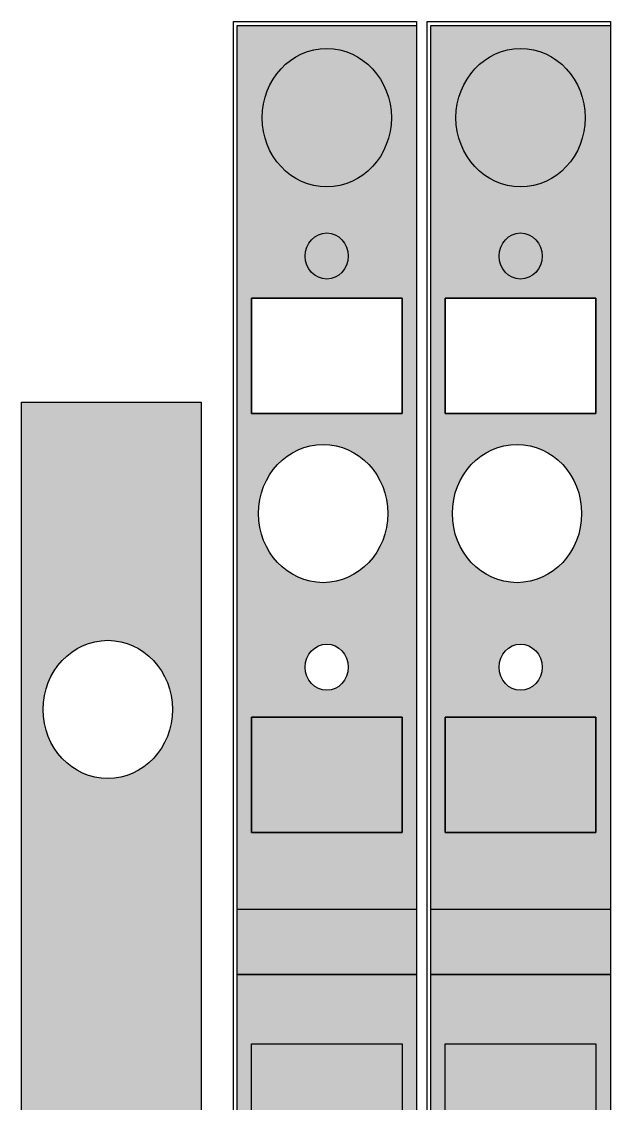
# Model space of a CAD drawing. Header units: millimetres. Extents: x 10 to 410, y 10 to 275.
# Drawn here: x 274.25 to 288.03, y 168.92 to 194.25 of the extents above; entities that cross this region are included whole.
import ezdxf

# ---------------------------------------------------------------- set-up
doc = ezdxf.new("R2010")
doc.units = ezdxf.units.MM
doc.linetypes.add('Caddy_Solid', pattern=[0])

# ---------------------------------------------------------------- blocks, each defined once
blk = doc.blocks.new('Blk259')
at = {"linetype": 'Caddy_Solid', "lineweight": 25}
for p, q in [((274.252, 185.34), (278.452, 185.34)), ((274.252, 158.34), (274.252, 185.34)), ((278.452, 185.34), (278.452, 158.34))]:
    blk.add_line(p, q, dxfattribs=at)
blk = doc.blocks.new('Blk258')
blk.add_hatch(color=256).paths.add_polyline_path([(274.252, 158.34), (274.252, 185.34), (278.452, 185.34), (278.452, 158.34), (274.252, 158.34), (276.136, 176.526), (276.268, 176.52), (276.4, 176.526), (276.531, 176.545), (276.659, 176.575), (276.785, 176.618), (276.907, 176.672), (277.024, 176.737), (277.135, 176.813), (277.24, 176.899), (277.337, 176.994), (277.426, 177.099), (277.507, 177.211), (277.578, 177.33), (277.638, 177.455), (277.689, 177.586), (277.729, 177.721), (277.757, 177.859), (277.774, 177.999), (277.78, 178.14), (277.774, 178.281), (277.757, 178.421), (277.729, 178.559), (277.689, 178.694), (277.638, 178.825), (277.578, 178.95), (277.507, 179.069), (277.426, 179.181), (277.337, 179.286), (277.24, 179.381), (277.135, 179.467), (277.024, 179.543), (276.907, 179.608), (276.785, 179.662), (276.659, 179.705), (276.531, 179.735), (276.4, 179.754), (276.268, 179.76), (276.136, 179.754), (276.005, 179.735), (275.877, 179.705), (275.751, 179.662), (275.629, 179.608), (275.512, 179.543), (275.401, 179.467), (275.296, 179.381), (275.199, 179.286), (275.11, 179.181), (275.029, 179.069), (274.959, 178.95), (274.898, 178.825), (274.847, 178.694), (274.808, 178.559), (274.779, 178.421), (274.762, 178.281), (274.756, 178.14), (274.762, 177.999), (274.779, 177.859), (274.808, 177.721), (274.847, 177.586), (274.898, 177.455), (274.959, 177.33), (275.029, 177.211), (275.11, 177.099), (275.199, 176.994), (275.296, 176.899), (275.401, 176.813), (275.512, 176.737), (275.629, 176.672), (275.751, 176.618), (275.877, 176.575), (276.005, 176.545), (276.136, 176.526)])
at = {"linetype": 'Caddy_Solid', "lineweight": 25}
blk.add_ellipse((276.268, 178.14), major_axis=(0, 1.62), ratio=0.933333, dxfattribs=at)
blk.add_blockref('Blk259', (0, 0, 1))
blk = doc.blocks.new('Blk262')
at = {"color": 9, "linetype": 'Caddy_Solid', "lineweight": 25, "true_color": 0xc0c0c0}
for p, q in [((279.628, 170.31), (283.156, 170.31)), ((279.628, 167.61), (279.628, 170.31)), ((283.156, 170.31), (283.156, 167.61)), ((283.156, 167.61), (279.628, 167.61))]:
    blk.add_line(p, q, dxfattribs=at)
blk = doc.blocks.new('Blk263')
at = {"color": 9, "linetype": 'Caddy_Solid', "lineweight": 25, "true_color": 0xc0c0c0}
for p, q in [((279.628, 187.77), (283.156, 187.77)), ((279.628, 185.07), (279.628, 187.77)), ((283.156, 187.77), (283.156, 185.07)), ((283.156, 185.07), (279.628, 185.07))]:
    blk.add_line(p, q, dxfattribs=at)
blk = doc.blocks.new('Blk264')
at = {"color": 9, "linetype": 'Caddy_Solid', "lineweight": 25, "true_color": 0xc0c0c0}
for p, q in [((279.628, 177.96), (283.156, 177.96)), ((279.628, 175.26), (279.628, 177.96)), ((283.156, 177.96), (283.156, 175.26)), ((283.156, 175.26), (279.628, 175.26))]:
    blk.add_line(p, q, dxfattribs=at)
blk = doc.blocks.new('Blk265')
at = {"linetype": 'Caddy_Solid', "lineweight": 25}
for p, q in [((279.292, 173.46), (283.492, 173.46)), ((279.292, 171.93), (279.292, 173.46)), ((283.492, 173.46), (283.492, 171.93)), ((283.492, 171.93), (279.292, 171.93))]:
    blk.add_line(p, q, dxfattribs=at)
blk = doc.blocks.new('Blk266')
at = {"linetype": 'Caddy_Solid', "lineweight": 25}
for p, q in [((279.628, 170.31), (283.156, 170.31)), ((279.628, 167.61), (279.628, 170.31)), ((283.156, 170.31), (283.156, 167.61)), ((283.156, 167.61), (279.628, 167.61))]:
    blk.add_line(p, q, dxfattribs=at)
blk = doc.blocks.new('Blk269')
at = {"linetype": 'Caddy_Solid', "lineweight": 25}
for p, q in [((283.156, 177.96), (279.628, 177.96)), ((279.628, 177.96), (279.628, 175.26)), ((283.156, 175.26), (283.156, 177.96)), ((279.628, 175.26), (283.156, 175.26))]:
    blk.add_line(p, q, dxfattribs=at)
blk = doc.blocks.new('Blk270')
at = {"linetype": 'Caddy_Solid', "lineweight": 25}
for p, q in [((283.156, 187.77), (279.628, 187.77)), ((279.628, 187.77), (279.628, 185.07)), ((283.156, 185.07), (283.156, 187.77)), ((279.628, 185.07), (283.156, 185.07))]:
    blk.add_line(p, q, dxfattribs=at)
blk = doc.blocks.new('Blk271')
at = {"linetype": 'Caddy_Solid', "lineweight": 25}
for p, q in [((279.208, 194.25), (283.492, 194.25)), ((279.208, 151.41), (279.208, 194.25)), ((283.492, 194.25), (283.492, 151.41))]:
    blk.add_line(p, q, dxfattribs=at)
blk = doc.blocks.new('Blk260')
for color, points in [(9, [(283.492, 173.46), (283.492, 194.16), (279.292, 194.16), (279.292, 173.46), (283.492, 173.46), (281.748, 179.512), (281.778, 179.477), (281.805, 179.44), (281.829, 179.4), (281.849, 179.358), (281.866, 179.315), (281.879, 179.27), (281.888, 179.224), (281.894, 179.177), (281.896, 179.13), (281.894, 179.083), (281.888, 179.036), (281.879, 178.99), (281.866, 178.945), (281.849, 178.902), (281.829, 178.86), (281.805, 178.82), (281.778, 178.783), (281.748, 178.748), (281.716, 178.716), (281.681, 178.688), (281.644, 178.662), (281.605, 178.641), (281.564, 178.623), (281.522, 178.608), (281.48, 178.598), (281.436, 178.592), (281.392, 178.59), (281.348, 178.592), (281.305, 178.598), (281.262, 178.608), (281.22, 178.623), (281.179, 178.641), (281.14, 178.662), (281.103, 178.688), (281.068, 178.716), (281.036, 178.748), (281.006, 178.783), (280.979, 178.82), (280.956, 178.86), (280.935, 178.902), (280.918, 178.945), (280.905, 178.99), (280.896, 179.036), (280.89, 179.083), (280.888, 179.13), (280.89, 179.177), (280.896, 179.224), (280.905, 179.27), (280.918, 179.315), (280.935, 179.358), (280.956, 179.4), (280.979, 179.44), (281.006, 179.477), (281.036, 179.512), (281.068, 179.544), (281.103, 179.572), (281.14, 179.598), (281.179, 179.619), (281.22, 179.637), (281.262, 179.652), (281.305, 179.662), (281.348, 179.668), (281.392, 179.67), (281.436, 179.668), (281.48, 179.662), (281.522, 179.652), (281.564, 179.637), (281.605, 179.619), (281.644, 179.598), (281.681, 179.572), (281.716, 179.544), (281.748, 179.512), (283.492, 173.46), (281.947, 181.262), (281.825, 181.208), (281.699, 181.165), (281.571, 181.135), (281.44, 181.116), (281.308, 181.11), (281.176, 181.116), (281.045, 181.135), (280.917, 181.165), (280.791, 181.208), (280.669, 181.262), (280.552, 181.327), (280.441, 181.403), (280.336, 181.489), (280.239, 181.584), (280.15, 181.689), (280.069, 181.801), (279.999, 181.92), (279.938, 182.045), (279.887, 182.176), (279.848, 182.311), (279.819, 182.449), (279.802, 182.589), (279.796, 182.73), (279.802, 182.871), (279.819, 183.011), (279.848, 183.149), (279.887, 183.284), (279.938, 183.415), (279.999, 183.54), (280.069, 183.659), (280.15, 183.771), (280.239, 183.876), (280.336, 183.971), (280.441, 184.057), (280.552, 184.133), (280.669, 184.198), (280.791, 184.252), (280.917, 184.295), (281.045, 184.325), (281.176, 184.344), (281.308, 184.35), (281.44, 184.344), (281.571, 184.325), (281.699, 184.295), (281.825, 184.252), (281.947, 184.198), (282.064, 184.133), (282.175, 184.057), (282.28, 183.971), (282.377, 183.876), (282.466, 183.771), (282.547, 183.659), (282.617, 183.54), (282.678, 183.415), (282.729, 183.284), (282.769, 183.149), (282.797, 183.011), (282.814, 182.871), (282.82, 182.73), (282.814, 182.589), (282.797, 182.449), (282.769, 182.311), (282.729, 182.176), (282.678, 182.045), (282.617, 181.92), (282.547, 181.801), (282.466, 181.689), (282.377, 181.584), (282.28, 181.489), (282.175, 181.403), (282.064, 181.327), (281.947, 181.262), (283.492, 173.46), (283.156, 177.96), (279.628, 177.96), (279.628, 175.26), (283.156, 175.26), (283.156, 177.96), (283.492, 173.46), (283.156, 185.07), (279.628, 185.07), (279.628, 187.77), (283.156, 187.77), (283.156, 185.07), (283.492, 173.46), (281.436, 188.222), (281.48, 188.228), (281.522, 188.238), (281.564, 188.253), (281.605, 188.271), (281.644, 188.292), (281.681, 188.318), (281.716, 188.346), (281.748, 188.378), (281.778, 188.413), (281.805, 188.45), (281.829, 188.49), (281.849, 188.532), (281.866, 188.575), (281.879, 188.62), (281.888, 188.666), (281.894, 188.713), (281.896, 188.76), (281.894, 188.807), (281.888, 188.854), (281.879, 188.9), (281.866, 188.945), (281.849, 188.988), (281.829, 189.03), (281.805, 189.07), (281.778, 189.107), (281.748, 189.142), (281.716, 189.174), (281.681, 189.202), (281.644, 189.228), (281.605, 189.249), (281.564, 189.267), (281.522, 189.282), (281.48, 189.292), (281.436, 189.298), (281.392, 189.3), (281.348, 189.298), (281.305, 189.292), (281.262, 189.282), (281.22, 189.267), (281.179, 189.249), (281.14, 189.228), (281.103, 189.202), (281.068, 189.174), (281.036, 189.142), (281.006, 189.107), (280.979, 189.07), (280.956, 189.03), (280.935, 188.988), (280.918, 188.945), (280.905, 188.9), (280.896, 188.854), (280.89, 188.807), (280.888, 188.76), (280.89, 188.713), (280.896, 188.666), (280.905, 188.62), (280.918, 188.575), (280.935, 188.532), (280.956, 188.49), (280.979, 188.45), (281.006, 188.413), (281.036, 188.378), (281.068, 188.346), (281.103, 188.318), (281.14, 188.292), (281.179, 188.271), (281.22, 188.253), (281.262, 188.238), (281.305, 188.228), (281.348, 188.222), (281.392, 188.22), (281.436, 188.222), (283.492, 173.46), (281.524, 190.386), (281.655, 190.405), (281.783, 190.435), (281.909, 190.478), (282.031, 190.532), (282.148, 190.597), (282.259, 190.673), (282.364, 190.759), (282.461, 190.854), (282.55, 190.959), (282.631, 191.071), (282.701, 191.19), (282.762, 191.315), (282.813, 191.446), (282.853, 191.581), (282.881, 191.719), (282.898, 191.859), (282.904, 192), (282.898, 192.141), (282.881, 192.281), (282.853, 192.419), (282.813, 192.554), (282.762, 192.685), (282.701, 192.81), (282.631, 192.929), (282.55, 193.041), (282.461, 193.146), (282.364, 193.241), (282.259, 193.327), (282.148, 193.403), (282.031, 193.468), (281.909, 193.522), (281.783, 193.565), (281.655, 193.595), (281.524, 193.614), (281.392, 193.62), (281.26, 193.614), (281.129, 193.595), (281.001, 193.565), (280.875, 193.522), (280.753, 193.468), (280.636, 193.403), (280.525, 193.327), (280.42, 193.241), (280.323, 193.146), (280.234, 193.041), (280.153, 192.929), (280.083, 192.81), (280.022, 192.685), (279.971, 192.554), (279.932, 192.419), (279.903, 192.281), (279.886, 192.141), (279.88, 192), (279.886, 191.859), (279.903, 191.719), (279.932, 191.581), (279.971, 191.446), (280.022, 191.315), (280.083, 191.19), (280.153, 191.071), (280.234, 190.959), (280.323, 190.854), (280.42, 190.759), (280.525, 190.673), (280.636, 190.597), (280.753, 190.532), (280.875, 190.478), (281.001, 190.435), (281.129, 190.405), (281.26, 190.386), (281.392, 190.38), (281.524, 190.386)]), (2, [(279.292, 171.93), (283.492, 171.93), (283.492, 173.46), (279.292, 173.46)]), (9, [(283.492, 171.93), (279.292, 171.93), (279.292, 153.66), (279.292, 151.41), (283.492, 151.41), (283.492, 153.66), (283.492, 171.93), (283.156, 170.31), (279.628, 170.31), (279.628, 167.61), (283.156, 167.61), (283.156, 170.31), (283.492, 171.93), (281.396, 166.882), (281.352, 166.888), (281.308, 166.89), (281.264, 166.888), (281.221, 166.882), (281.178, 166.872), (281.136, 166.857), (281.095, 166.839), (281.056, 166.818), (281.019, 166.792), (280.984, 166.764), (280.952, 166.732), (280.922, 166.697), (280.895, 166.66), (280.872, 166.62), (280.851, 166.578), (280.834, 166.535), (280.821, 166.49), (280.812, 166.444), (280.806, 166.397), (280.804, 166.35), (280.806, 166.303), (280.812, 166.256), (280.821, 166.21), (280.834, 166.165), (280.851, 166.122), (280.872, 166.08), (280.895, 166.04), (280.922, 166.003), (280.952, 165.968), (280.984, 165.936), (281.019, 165.908), (281.056, 165.882), (281.095, 165.861), (281.136, 165.843), (281.178, 165.828), (281.221, 165.818), (281.264, 165.812), (281.308, 165.81), (281.352, 165.812), (281.396, 165.818), (281.438, 165.828), (281.48, 165.843), (281.521, 165.861), (281.56, 165.882), (281.597, 165.908), (281.632, 165.936), (281.664, 165.968), (281.694, 166.003), (281.721, 166.04), (281.745, 166.08), (281.765, 166.122), (281.782, 166.165), (281.795, 166.21), (281.804, 166.256), (281.81, 166.303), (281.812, 166.35), (281.81, 166.397), (281.804, 166.444), (281.795, 166.49), (281.782, 166.535), (281.765, 166.578), (281.745, 166.62), (281.721, 166.66), (281.694, 166.697), (281.664, 166.732), (281.632, 166.764), (281.597, 166.792), (281.56, 166.818), (281.521, 166.839), (281.48, 166.857), (281.438, 166.872), (281.396, 166.882), (283.492, 171.93), (281.524, 164.544), (281.392, 164.55), (281.26, 164.544), (281.129, 164.525), (281.001, 164.495), (280.875, 164.452), (280.753, 164.398), (280.636, 164.333), (280.525, 164.257), (280.42, 164.171), (280.323, 164.076), (280.234, 163.971), (280.153, 163.859), (280.083, 163.74), (280.022, 163.615), (279.971, 163.484), (279.932, 163.349), (279.903, 163.211), (279.886, 163.071), (279.88, 162.93), (279.886, 162.789), (279.903, 162.649), (279.932, 162.511), (279.971, 162.376), (280.022, 162.245), (280.083, 162.12), (280.153, 162.001), (280.234, 161.889), (280.323, 161.784), (280.42, 161.689), (280.525, 161.603), (280.636, 161.527), (280.753, 161.462), (280.875, 161.408), (281.001, 161.365), (281.129, 161.335), (281.26, 161.316), (281.392, 161.31), (281.524, 161.316), (281.655, 161.335), (281.783, 161.365), (281.909, 161.408), (282.031, 161.462), (282.148, 161.527), (282.259, 161.603), (282.364, 161.689), (282.461, 161.784), (282.55, 161.889), (282.631, 162.001), (282.701, 162.12), (282.762, 162.245), (282.813, 162.376), (282.853, 162.511), (282.881, 162.649), (282.898, 162.789), (282.904, 162.93), (282.898, 163.071), (282.881, 163.211), (282.853, 163.349), (282.813, 163.484), (282.762, 163.615), (282.701, 163.74), (282.631, 163.859), (282.55, 163.971), (282.461, 164.076), (282.364, 164.171), (282.259, 164.257), (282.148, 164.333), (282.031, 164.398), (281.909, 164.452), (281.783, 164.495), (281.655, 164.525), (281.524, 164.544), (283.492, 171.93), (283.156, 160.14), (279.628, 160.14), (279.628, 157.44), (283.156, 157.44), (283.156, 160.14), (283.492, 171.93), (281.392, 157.17), (281.436, 157.168), (281.48, 157.162), (281.522, 157.152), (281.564, 157.137), (281.605, 157.119), (281.644, 157.098), (281.681, 157.072), (281.716, 157.044), (281.748, 157.012), (281.778, 156.977), (281.805, 156.94), (281.829, 156.9), (281.849, 156.858), (281.866, 156.815), (281.879, 156.77), (281.888, 156.724), (281.894, 156.677), (281.896, 156.63), (281.894, 156.583), (281.888, 156.536), (281.879, 156.49), (281.866, 156.445), (281.849, 156.402), (281.829, 156.36), (281.805, 156.32), (281.778, 156.283), (281.748, 156.248), (281.716, 156.216), (281.681, 156.188), (281.644, 156.162), (281.605, 156.141), (281.564, 156.123), (281.522, 156.108), (281.48, 156.098), (281.436, 156.092), (281.392, 156.09), (281.348, 156.092), (281.305, 156.098), (281.262, 156.108), (281.22, 156.123), (281.179, 156.141), (281.14, 156.162), (281.103, 156.188), (281.068, 156.216), (281.036, 156.248), (281.006, 156.283), (280.979, 156.32), (280.956, 156.36), (280.935, 156.402), (280.918, 156.445), (280.905, 156.49), (280.896, 156.536), (280.89, 156.583), (280.888, 156.63), (280.89, 156.677), (280.896, 156.724), (280.905, 156.77), (280.918, 156.815), (280.935, 156.858), (280.956, 156.9), (280.979, 156.94), (281.006, 156.977), (281.036, 157.012), (281.068, 157.044), (281.103, 157.072), (281.14, 157.098), (281.179, 157.119), (281.22, 157.137), (281.262, 157.152), (281.305, 157.162), (281.348, 157.168), (281.392, 157.17), (283.492, 171.93), (281.392, 155.19), (281.524, 155.184), (281.655, 155.165), (281.783, 155.135), (281.909, 155.092), (282.031, 155.038), (282.148, 154.973), (282.259, 154.897), (282.364, 154.811), (282.461, 154.716), (282.55, 154.611), (282.631, 154.499), (282.701, 154.38), (282.762, 154.255), (282.813, 154.124), (282.853, 153.989), (282.881, 153.851), (282.898, 153.711), (282.904, 153.57), (282.898, 153.429), (282.881, 153.289), (282.853, 153.151), (282.813, 153.016), (282.762, 152.885), (282.701, 152.76), (282.631, 152.641), (282.55, 152.529), (282.461, 152.424), (282.364, 152.329), (282.259, 152.243), (282.148, 152.167), (282.031, 152.102), (281.909, 152.048), (281.783, 152.005), (281.655, 151.975), (281.524, 151.956), (281.392, 151.95), (281.26, 151.956), (281.129, 151.975), (281.001, 152.005), (280.875, 152.048), (280.753, 152.102), (280.636, 152.167), (280.525, 152.243), (280.42, 152.329), (280.323, 152.424), (280.234, 152.529), (280.153, 152.641), (280.083, 152.76), (280.022, 152.885), (279.971, 153.016), (279.932, 153.151), (279.903, 153.289), (279.886, 153.429), (279.88, 153.57), (279.886, 153.711), (279.903, 153.851), (279.932, 153.989), (279.971, 154.124), (280.022, 154.255), (280.083, 154.38), (280.153, 154.499), (280.234, 154.611), (280.323, 154.716), (280.42, 154.811), (280.525, 154.897), (280.636, 154.973), (280.753, 155.038), (280.875, 155.092), (281.001, 155.135), (281.129, 155.165), (281.26, 155.184), (281.392, 155.19)])]:
    blk.add_hatch(color=color).paths.add_polyline_path(points)
at = {"color": 9, "linetype": 'Caddy_Solid', "lineweight": 25, "true_color": 0xc0c0c0}
for p, q in [((279.292, 194.16), (283.492, 194.16)), ((279.292, 153.66), (279.292, 194.16)), ((283.492, 194.16), (283.492, 153.66)), ((279.292, 173.46), (283.492, 173.46)), ((279.292, 171.93), (283.492, 171.93))]:
    blk.add_line(p, q, dxfattribs=at)
for centre, major_axis in [((281.392, 192), (0, 1.62)), ((281.392, 188.76), (0, 0.54)), ((281.308, 182.73), (0, 1.62)), ((281.392, 179.13), (0, 0.54))]:
    blk.add_ellipse(centre, major_axis=major_axis, ratio=0.933333, dxfattribs=at)
at = {"linetype": 'Caddy_Solid', "lineweight": 25}
for centre, major_axis in [((281.392, 192), (0, 1.62)), ((281.392, 188.76), (0, 0.54)), ((281.308, 182.73), (0, 1.62)), ((281.392, 179.13), (0, 0.54))]:
    blk.add_ellipse(centre, major_axis=major_axis, ratio=0.933333, dxfattribs=at)
for name in ['Blk271', 'Blk263', 'Blk270', 'Blk264', 'Blk269', 'Blk265', 'Blk262', 'Blk266']:
    blk.add_blockref(name, (0, 0, 1))
blk = doc.blocks.new('Blk274')
at = {"color": 9, "linetype": 'Caddy_Solid', "lineweight": 25, "true_color": 0xc0c0c0}
for p, q in [((284.164, 170.31), (287.692, 170.31)), ((284.164, 167.61), (284.164, 170.31)), ((287.692, 170.31), (287.692, 167.61)), ((287.692, 167.61), (284.164, 167.61))]:
    blk.add_line(p, q, dxfattribs=at)
blk = doc.blocks.new('Blk275')
at = {"color": 9, "linetype": 'Caddy_Solid', "lineweight": 25, "true_color": 0xc0c0c0}
for p, q in [((284.164, 187.77), (287.692, 187.77)), ((284.164, 185.07), (284.164, 187.77)), ((287.692, 187.77), (287.692, 185.07)), ((287.692, 185.07), (284.164, 185.07))]:
    blk.add_line(p, q, dxfattribs=at)
blk = doc.blocks.new('Blk276')
at = {"color": 9, "linetype": 'Caddy_Solid', "lineweight": 25, "true_color": 0xc0c0c0}
for p, q in [((284.164, 177.96), (287.692, 177.96)), ((284.164, 175.26), (284.164, 177.96)), ((287.692, 177.96), (287.692, 175.26)), ((287.692, 175.26), (284.164, 175.26))]:
    blk.add_line(p, q, dxfattribs=at)
blk = doc.blocks.new('Blk277')
at = {"linetype": 'Caddy_Solid', "lineweight": 25}
for p, q in [((283.828, 173.46), (288.028, 173.46)), ((283.828, 171.93), (283.828, 173.46)), ((288.028, 173.46), (288.028, 171.93)), ((288.028, 171.93), (283.828, 171.93))]:
    blk.add_line(p, q, dxfattribs=at)
blk = doc.blocks.new('Blk278')
at = {"linetype": 'Caddy_Solid', "lineweight": 25}
for p, q in [((284.164, 170.31), (287.692, 170.31)), ((284.164, 167.61), (284.164, 170.31)), ((287.692, 170.31), (287.692, 167.61)), ((287.692, 167.61), (284.164, 167.61))]:
    blk.add_line(p, q, dxfattribs=at)
blk = doc.blocks.new('Blk281')
at = {"linetype": 'Caddy_Solid', "lineweight": 25}
for p, q in [((287.692, 177.96), (284.164, 177.96)), ((284.164, 177.96), (284.164, 175.26)), ((287.692, 175.26), (287.692, 177.96)), ((284.164, 175.26), (287.692, 175.26))]:
    blk.add_line(p, q, dxfattribs=at)
blk = doc.blocks.new('Blk282')
at = {"linetype": 'Caddy_Solid', "lineweight": 25}
for p, q in [((287.692, 187.77), (284.164, 187.77)), ((284.164, 187.77), (284.164, 185.07)), ((287.692, 185.07), (287.692, 187.77)), ((284.164, 185.07), (287.692, 185.07))]:
    blk.add_line(p, q, dxfattribs=at)
blk = doc.blocks.new('Blk283')
at = {"linetype": 'Caddy_Solid', "lineweight": 25}
for p, q in [((283.744, 194.25), (288.028, 194.25)), ((283.744, 151.41), (283.744, 194.25)), ((288.028, 194.25), (288.028, 151.41))]:
    blk.add_line(p, q, dxfattribs=at)
blk = doc.blocks.new('Blk272')
for color, points in [(9, [(288.028, 173.46), (288.028, 194.16), (283.828, 194.16), (283.828, 173.46), (288.028, 173.46), (286.284, 179.512), (286.314, 179.477), (286.341, 179.44), (286.365, 179.4), (286.385, 179.358), (286.402, 179.315), (286.415, 179.27), (286.424, 179.224), (286.43, 179.177), (286.432, 179.13), (286.43, 179.083), (286.424, 179.036), (286.415, 178.99), (286.402, 178.945), (286.385, 178.902), (286.365, 178.86), (286.341, 178.82), (286.314, 178.783), (286.284, 178.748), (286.252, 178.716), (286.217, 178.688), (286.18, 178.662), (286.141, 178.641), (286.1, 178.623), (286.059, 178.608), (286.016, 178.598), (285.972, 178.592), (285.928, 178.59), (285.884, 178.592), (285.841, 178.598), (285.798, 178.608), (285.756, 178.623), (285.715, 178.641), (285.676, 178.662), (285.639, 178.688), (285.604, 178.716), (285.572, 178.748), (285.542, 178.783), (285.515, 178.82), (285.492, 178.86), (285.471, 178.902), (285.454, 178.945), (285.441, 178.99), (285.432, 179.036), (285.426, 179.083), (285.424, 179.13), (285.426, 179.177), (285.432, 179.224), (285.441, 179.27), (285.454, 179.315), (285.471, 179.358), (285.492, 179.4), (285.515, 179.44), (285.542, 179.477), (285.572, 179.512), (285.604, 179.544), (285.639, 179.572), (285.676, 179.598), (285.715, 179.619), (285.756, 179.637), (285.798, 179.652), (285.841, 179.662), (285.884, 179.668), (285.928, 179.67), (285.972, 179.668), (286.016, 179.662), (286.059, 179.652), (286.1, 179.637), (286.141, 179.619), (286.18, 179.598), (286.217, 179.572), (286.252, 179.544), (286.284, 179.512), (288.028, 173.46), (286.483, 181.262), (286.361, 181.208), (286.235, 181.165), (286.107, 181.135), (285.976, 181.116), (285.844, 181.11), (285.712, 181.116), (285.581, 181.135), (285.453, 181.165), (285.327, 181.208), (285.205, 181.262), (285.088, 181.327), (284.977, 181.403), (284.872, 181.489), (284.775, 181.584), (284.686, 181.689), (284.605, 181.801), (284.535, 181.92), (284.474, 182.045), (284.423, 182.176), (284.384, 182.311), (284.355, 182.449), (284.338, 182.589), (284.332, 182.73), (284.338, 182.871), (284.355, 183.011), (284.384, 183.149), (284.423, 183.284), (284.474, 183.415), (284.535, 183.54), (284.605, 183.659), (284.686, 183.771), (284.775, 183.876), (284.872, 183.971), (284.977, 184.057), (285.088, 184.133), (285.205, 184.198), (285.327, 184.252), (285.453, 184.295), (285.581, 184.325), (285.712, 184.344), (285.844, 184.35), (285.976, 184.344), (286.107, 184.325), (286.235, 184.295), (286.361, 184.252), (286.483, 184.198), (286.6, 184.133), (286.711, 184.057), (286.816, 183.971), (286.913, 183.876), (287.002, 183.771), (287.083, 183.659), (287.153, 183.54), (287.214, 183.415), (287.265, 183.284), (287.305, 183.149), (287.333, 183.011), (287.35, 182.871), (287.356, 182.73), (287.35, 182.589), (287.333, 182.449), (287.305, 182.311), (287.265, 182.176), (287.214, 182.045), (287.153, 181.92), (287.083, 181.801), (287.002, 181.689), (286.913, 181.584), (286.816, 181.489), (286.711, 181.403), (286.6, 181.327), (286.483, 181.262), (288.028, 173.46), (287.692, 177.96), (284.164, 177.96), (284.164, 175.26), (287.692, 175.26), (287.692, 177.96), (288.028, 173.46), (287.692, 185.07), (284.164, 185.07), (284.164, 187.77), (287.692, 187.77), (287.692, 185.07), (288.028, 173.46), (285.972, 188.222), (286.016, 188.228), (286.059, 188.238), (286.1, 188.253), (286.141, 188.271), (286.18, 188.292), (286.217, 188.318), (286.252, 188.346), (286.284, 188.378), (286.314, 188.413), (286.341, 188.45), (286.365, 188.49), (286.385, 188.532), (286.402, 188.575), (286.415, 188.62), (286.424, 188.666), (286.43, 188.713), (286.432, 188.76), (286.43, 188.807), (286.424, 188.854), (286.415, 188.9), (286.402, 188.945), (286.385, 188.988), (286.365, 189.03), (286.341, 189.07), (286.314, 189.107), (286.284, 189.142), (286.252, 189.174), (286.217, 189.202), (286.18, 189.228), (286.141, 189.249), (286.1, 189.267), (286.059, 189.282), (286.016, 189.292), (285.972, 189.298), (285.928, 189.3), (285.884, 189.298), (285.841, 189.292), (285.798, 189.282), (285.756, 189.267), (285.715, 189.249), (285.676, 189.228), (285.639, 189.202), (285.604, 189.174), (285.572, 189.142), (285.542, 189.107), (285.515, 189.07), (285.492, 189.03), (285.471, 188.988), (285.454, 188.945), (285.441, 188.9), (285.432, 188.854), (285.426, 188.807), (285.424, 188.76), (285.426, 188.713), (285.432, 188.666), (285.441, 188.62), (285.454, 188.575), (285.471, 188.532), (285.492, 188.49), (285.515, 188.45), (285.542, 188.413), (285.572, 188.378), (285.604, 188.346), (285.639, 188.318), (285.676, 188.292), (285.715, 188.271), (285.756, 188.253), (285.798, 188.238), (285.841, 188.228), (285.884, 188.222), (285.928, 188.22), (285.972, 188.222), (288.028, 173.46), (286.06, 190.386), (286.191, 190.405), (286.319, 190.435), (286.445, 190.478), (286.567, 190.532), (286.684, 190.597), (286.795, 190.673), (286.9, 190.759), (286.997, 190.854), (287.086, 190.959), (287.167, 191.071), (287.237, 191.19), (287.298, 191.315), (287.349, 191.446), (287.389, 191.581), (287.417, 191.719), (287.434, 191.859), (287.44, 192), (287.434, 192.141), (287.417, 192.281), (287.389, 192.419), (287.349, 192.554), (287.298, 192.685), (287.237, 192.81), (287.167, 192.929), (287.086, 193.041), (286.997, 193.146), (286.9, 193.241), (286.795, 193.327), (286.684, 193.403), (286.567, 193.468), (286.445, 193.522), (286.319, 193.565), (286.191, 193.595), (286.06, 193.614), (285.928, 193.62), (285.796, 193.614), (285.665, 193.595), (285.537, 193.565), (285.411, 193.522), (285.289, 193.468), (285.172, 193.403), (285.061, 193.327), (284.956, 193.241), (284.859, 193.146), (284.77, 193.041), (284.689, 192.929), (284.619, 192.81), (284.558, 192.685), (284.507, 192.554), (284.468, 192.419), (284.439, 192.281), (284.422, 192.141), (284.416, 192), (284.422, 191.859), (284.439, 191.719), (284.468, 191.581), (284.507, 191.446), (284.558, 191.315), (284.619, 191.19), (284.689, 191.071), (284.77, 190.959), (284.859, 190.854), (284.956, 190.759), (285.061, 190.673), (285.172, 190.597), (285.289, 190.532), (285.411, 190.478), (285.537, 190.435), (285.665, 190.405), (285.796, 190.386), (285.928, 190.38), (286.06, 190.386)]), (2, [(283.828, 171.93), (288.028, 171.93), (288.028, 173.46), (283.828, 173.46)]), (9, [(288.028, 171.93), (283.828, 171.93), (283.828, 153.66), (283.828, 151.41), (288.028, 151.41), (288.028, 153.66), (288.028, 171.93), (287.692, 170.31), (284.164, 170.31), (284.164, 167.61), (287.692, 167.61), (287.692, 170.31), (288.028, 171.93), (285.932, 166.882), (285.888, 166.888), (285.844, 166.89), (285.8, 166.888), (285.757, 166.882), (285.714, 166.872), (285.672, 166.857), (285.631, 166.839), (285.592, 166.818), (285.555, 166.792), (285.52, 166.764), (285.488, 166.732), (285.458, 166.697), (285.431, 166.66), (285.408, 166.62), (285.387, 166.578), (285.37, 166.535), (285.357, 166.49), (285.348, 166.444), (285.342, 166.397), (285.34, 166.35), (285.342, 166.303), (285.348, 166.256), (285.357, 166.21), (285.37, 166.165), (285.387, 166.122), (285.408, 166.08), (285.431, 166.04), (285.458, 166.003), (285.488, 165.968), (285.52, 165.936), (285.555, 165.908), (285.592, 165.882), (285.631, 165.861), (285.672, 165.843), (285.714, 165.828), (285.757, 165.818), (285.8, 165.812), (285.844, 165.81), (285.888, 165.812), (285.932, 165.818), (285.975, 165.828), (286.016, 165.843), (286.057, 165.861), (286.096, 165.882), (286.133, 165.908), (286.168, 165.936), (286.2, 165.968), (286.23, 166.003), (286.257, 166.04), (286.281, 166.08), (286.301, 166.122), (286.318, 166.165), (286.331, 166.21), (286.34, 166.256), (286.346, 166.303), (286.348, 166.35), (286.346, 166.397), (286.34, 166.444), (286.331, 166.49), (286.318, 166.535), (286.301, 166.578), (286.281, 166.62), (286.257, 166.66), (286.23, 166.697), (286.2, 166.732), (286.168, 166.764), (286.133, 166.792), (286.096, 166.818), (286.057, 166.839), (286.016, 166.857), (285.975, 166.872), (285.932, 166.882), (288.028, 171.93), (286.06, 164.544), (285.928, 164.55), (285.796, 164.544), (285.665, 164.525), (285.537, 164.495), (285.411, 164.452), (285.289, 164.398), (285.172, 164.333), (285.061, 164.257), (284.956, 164.171), (284.859, 164.076), (284.77, 163.971), (284.689, 163.859), (284.619, 163.74), (284.558, 163.615), (284.507, 163.484), (284.468, 163.349), (284.439, 163.211), (284.422, 163.071), (284.416, 162.93), (284.422, 162.789), (284.439, 162.649), (284.468, 162.511), (284.507, 162.376), (284.558, 162.245), (284.619, 162.12), (284.689, 162.001), (284.77, 161.889), (284.859, 161.784), (284.956, 161.689), (285.061, 161.603), (285.172, 161.527), (285.289, 161.462), (285.411, 161.408), (285.537, 161.365), (285.665, 161.335), (285.796, 161.316), (285.928, 161.31), (286.06, 161.316), (286.191, 161.335), (286.319, 161.365), (286.445, 161.408), (286.567, 161.462), (286.684, 161.527), (286.795, 161.603), (286.9, 161.689), (286.997, 161.784), (287.086, 161.889), (287.167, 162.001), (287.237, 162.12), (287.298, 162.245), (287.349, 162.376), (287.389, 162.511), (287.417, 162.649), (287.434, 162.789), (287.44, 162.93), (287.434, 163.071), (287.417, 163.211), (287.389, 163.349), (287.349, 163.484), (287.298, 163.615), (287.237, 163.74), (287.167, 163.859), (287.086, 163.971), (286.997, 164.076), (286.9, 164.171), (286.795, 164.257), (286.684, 164.333), (286.567, 164.398), (286.445, 164.452), (286.319, 164.495), (286.191, 164.525), (286.06, 164.544), (288.028, 171.93), (287.692, 160.14), (284.164, 160.14), (284.164, 157.44), (287.692, 157.44), (287.692, 160.14), (288.028, 171.93), (285.928, 157.17), (285.972, 157.168), (286.016, 157.162), (286.059, 157.152), (286.1, 157.137), (286.141, 157.119), (286.18, 157.098), (286.217, 157.072), (286.252, 157.044), (286.284, 157.012), (286.314, 156.977), (286.341, 156.94), (286.365, 156.9), (286.385, 156.858), (286.402, 156.815), (286.415, 156.77), (286.424, 156.724), (286.43, 156.677), (286.432, 156.63), (286.43, 156.583), (286.424, 156.536), (286.415, 156.49), (286.402, 156.445), (286.385, 156.402), (286.365, 156.36), (286.341, 156.32), (286.314, 156.283), (286.284, 156.248), (286.252, 156.216), (286.217, 156.188), (286.18, 156.162), (286.141, 156.141), (286.1, 156.123), (286.059, 156.108), (286.016, 156.098), (285.972, 156.092), (285.928, 156.09), (285.884, 156.092), (285.841, 156.098), (285.798, 156.108), (285.756, 156.123), (285.715, 156.141), (285.676, 156.162), (285.639, 156.188), (285.604, 156.216), (285.572, 156.248), (285.542, 156.283), (285.515, 156.32), (285.492, 156.36), (285.471, 156.402), (285.454, 156.445), (285.441, 156.49), (285.432, 156.536), (285.426, 156.583), (285.424, 156.63), (285.426, 156.677), (285.432, 156.724), (285.441, 156.77), (285.454, 156.815), (285.471, 156.858), (285.492, 156.9), (285.515, 156.94), (285.542, 156.977), (285.572, 157.012), (285.604, 157.044), (285.639, 157.072), (285.676, 157.098), (285.715, 157.119), (285.756, 157.137), (285.798, 157.152), (285.841, 157.162), (285.884, 157.168), (285.928, 157.17), (288.028, 171.93), (285.928, 155.19), (286.06, 155.184), (286.191, 155.165), (286.319, 155.135), (286.445, 155.092), (286.567, 155.038), (286.684, 154.973), (286.795, 154.897), (286.9, 154.811), (286.997, 154.716), (287.086, 154.611), (287.167, 154.499), (287.237, 154.38), (287.298, 154.255), (287.349, 154.124), (287.389, 153.989), (287.417, 153.851), (287.434, 153.711), (287.44, 153.57), (287.434, 153.429), (287.417, 153.289), (287.389, 153.151), (287.349, 153.016), (287.298, 152.885), (287.237, 152.76), (287.167, 152.641), (287.086, 152.529), (286.997, 152.424), (286.9, 152.329), (286.795, 152.243), (286.684, 152.167), (286.567, 152.102), (286.445, 152.048), (286.319, 152.005), (286.191, 151.975), (286.06, 151.956), (285.928, 151.95), (285.796, 151.956), (285.665, 151.975), (285.537, 152.005), (285.411, 152.048), (285.289, 152.102), (285.172, 152.167), (285.061, 152.243), (284.956, 152.329), (284.859, 152.424), (284.77, 152.529), (284.689, 152.641), (284.619, 152.76), (284.558, 152.885), (284.507, 153.016), (284.468, 153.151), (284.439, 153.289), (284.422, 153.429), (284.416, 153.57), (284.422, 153.711), (284.439, 153.851), (284.468, 153.989), (284.507, 154.124), (284.558, 154.255), (284.619, 154.38), (284.689, 154.499), (284.77, 154.611), (284.859, 154.716), (284.956, 154.811), (285.061, 154.897), (285.172, 154.973), (285.289, 155.038), (285.411, 155.092), (285.537, 155.135), (285.665, 155.165), (285.796, 155.184), (285.928, 155.19)])]:
    blk.add_hatch(color=color).paths.add_polyline_path(points)
at = {"color": 9, "linetype": 'Caddy_Solid', "lineweight": 25, "true_color": 0xc0c0c0}
for p, q in [((283.828, 194.16), (288.028, 194.16)), ((283.828, 153.66), (283.828, 194.16)), ((288.028, 194.16), (288.028, 153.66)), ((283.828, 173.46), (288.028, 173.46)), ((283.828, 171.93), (288.028, 171.93))]:
    blk.add_line(p, q, dxfattribs=at)
for centre, major_axis in [((285.928, 192), (0, 1.62)), ((285.928, 188.76), (0, 0.54)), ((285.844, 182.73), (0, 1.62)), ((285.928, 179.13), (0, 0.54))]:
    blk.add_ellipse(centre, major_axis=major_axis, ratio=0.933333, dxfattribs=at)
at = {"linetype": 'Caddy_Solid', "lineweight": 25}
for centre, major_axis in [((285.928, 192), (0, 1.62)), ((285.928, 188.76), (0, 0.54)), ((285.844, 182.73), (0, 1.62)), ((285.928, 179.13), (0, 0.54))]:
    blk.add_ellipse(centre, major_axis=major_axis, ratio=0.933333, dxfattribs=at)
for name in ['Blk283', 'Blk275', 'Blk282', 'Blk276', 'Blk281', 'Blk277', 'Blk274', 'Blk278']:
    blk.add_blockref(name, (0, 0, 1))

msp = doc.modelspace()

# ---------------------------------------------------------------- block references
for name in ['Blk260', 'Blk272', 'Blk258']:
    msp.add_blockref(name, (0, 0, 1))

doc.saveas('drawing.dxf')
